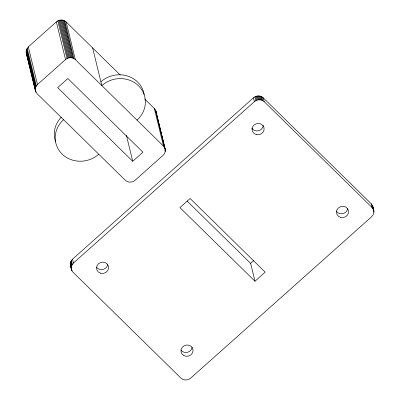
<?xml version="1.0" encoding="UTF-8"?>
<svg xmlns="http://www.w3.org/2000/svg" width="400" height="400" viewBox="0 0 400 400"><rect width="100%" height="100%" fill="white"/><g stroke="black" fill="none" stroke-linecap="round" stroke-linejoin="round"><path stroke-width="0.6" d="M144.615 98.93L154.335 108.465L155.74 110.575L165.18 149.04L165.245 151.56L164.27 153.95L163.11 155.28L135.07 180.295C132.39 182.725 127.895 182.815 125.28 180.235L37.08 93.695L35.675 91.59L26.235 53.12L26.385 49.77L28.305 46.88L56.345 21.865C59.025 19.435 63.52 19.345 66.135 21.925L120.255 75.025M165.18 149.04L163.515 146.13L75.32 59.59C72.7 57.01 68.21 57.1 65.53 59.535L37.485 84.545L35.565 87.435L35.42 90.785M70.25 263.785L70.885 261.31L72.48 259.22L253.475 97.785C256.155 95.35 260.65 95.26 263.265 97.84L371.17 203.715C373.865 207.235 375.455 213.32 371.695 216.695L190.7 378.135C188.02 380.565 183.525 380.655 180.91 378.075L73.005 272.2L71.6 270.095L70.25 263.785L71.965 270.855M373.765 210.455L372.1 207.545L264.2 101.67C261.58 99.09 257.09 99.18 254.41 101.615L73.415 263.05L71.495 265.94L71.345 269.29M132.73 161.285L142.93 152.19L67.865 78.54L57.67 87.635L132.73 161.285L126.385 135.255M254.985 281.245L179.925 207.595L190.12 198.5L265.185 272.15L254.985 281.245L250.63 263.37L253.875 260.48M187.115 201.05L250.63 263.37M70.665 266.265L71.03 267.025M26.235 53.12L26.49 53.92M372.575 205.825L373.905 211.285M372.21 205.06L373.14 208.89M373.39 209.945L373.925 212.13M371.17 203.715L372.1 207.545M263.265 97.84L264.2 101.67M261.88 96.805L262.81 100.635M261.085 96.425L262.015 100.255M260.24 96.145L261.17 99.975M259.355 95.975L260.29 99.805M258.455 95.915L259.39 99.745M257.55 95.965L258.485 99.795M256.655 96.125L257.59 99.955M255.785 96.395L256.72 100.225M254.955 96.765L255.89 100.595M253.475 97.785L254.41 101.615M155.74 110.575L165.32 149.875M155.375 109.81L164.76 148.325M165.05 149.52L165.34 150.72M164.955 150.365L165.245 151.56M154.335 108.465L163.515 146.13M92.645 47.93L101.825 85.6A26.085 24.155 -13.7 0 1 138.535 85.805A26.085 24.155 -13.7 0 1 137.01 120.12M66.135 21.925L75.32 59.59M64.75 20.885L73.93 58.555M63.955 20.51L73.135 58.175M63.11 20.23L72.29 57.895M62.23 20.06L71.41 57.725M61.325 20L70.51 57.665M60.42 20.05L69.6 57.715M59.525 20.21L68.705 57.875M58.655 20.475L67.835 58.145M57.825 20.845L67.01 58.515M56.345 21.865L65.53 59.535M28.305 46.88L37.485 84.545M27.145 48.21L36.33 85.88M26.71 48.97L35.895 86.635M26.385 49.77L35.565 87.435M26.17 50.6L35.355 88.265M26.075 51.44L36.04 92.35M26.095 52.285L35.675 91.59M72.48 259.22L73.415 263.05M71.32 260.555L72.255 264.385M70.885 261.31L71.82 265.14M70.56 262.11L71.495 265.94M70.345 262.94L71.28 266.77M70.27 264.63L71.6 270.095M372.83 206.625L372.97 207.455M155.995 111.375L156.135 112.205M347.65 208.16A6.085 5.635 -13.7 0 1 342.92 213.6A6.085 5.635 -13.7 0 1 336.225 210.925M263.21 125.3A6.09 5.635 -13.7 0 1 258.475 130.745A6.09 5.635 -13.7 0 1 251.775 128.065M192.12 347.235A6.085 5.635 -13.7 0 1 187.535 352.27A6.085 5.635 -13.7 0 1 181.05 350.135M107.705 263.995A6.085 5.635 -13.7 0 1 103.225 269.375A6.085 5.635 -13.7 0 1 96.54 267.18M98.77 154.23A26.085 24.155 -13.7 0 1 62.06 154.02A26.085 24.155 -13.7 0 1 63.585 119.705M55.545 141.475A26.085 24.155 -13.7 0 1 61.34 117.13M100.89 81.765A26.085 24.155 -13.7 0 1 127.12 75.875A26.085 24.155 -13.7 0 1 144.18 94.575M340.715 217.415A6.085 5.635 -13.7 0 0 348.445 210.52A6.085 5.635 -13.7 0 0 338.425 207.925A6.085 5.635 -13.7 0 0 340.715 217.415M256.27 134.555A6.09 5.635 -13.7 0 0 264 127.66A6.09 5.635 -13.7 0 0 253.98 125.065A6.09 5.635 -13.7 0 0 256.27 134.555M183.885 355.595A6.085 5.635 -13.7 0 0 193.085 350.57A6.085 5.635 -13.7 0 0 184.105 345.79A6.085 5.635 -13.7 0 0 183.885 355.595M100.77 273.255A6.085 5.635 -13.7 0 0 108.495 266.36A6.085 5.635 -13.7 0 0 98.475 263.765A6.085 5.635 -13.7 0 0 100.77 273.255"/></g></svg>
